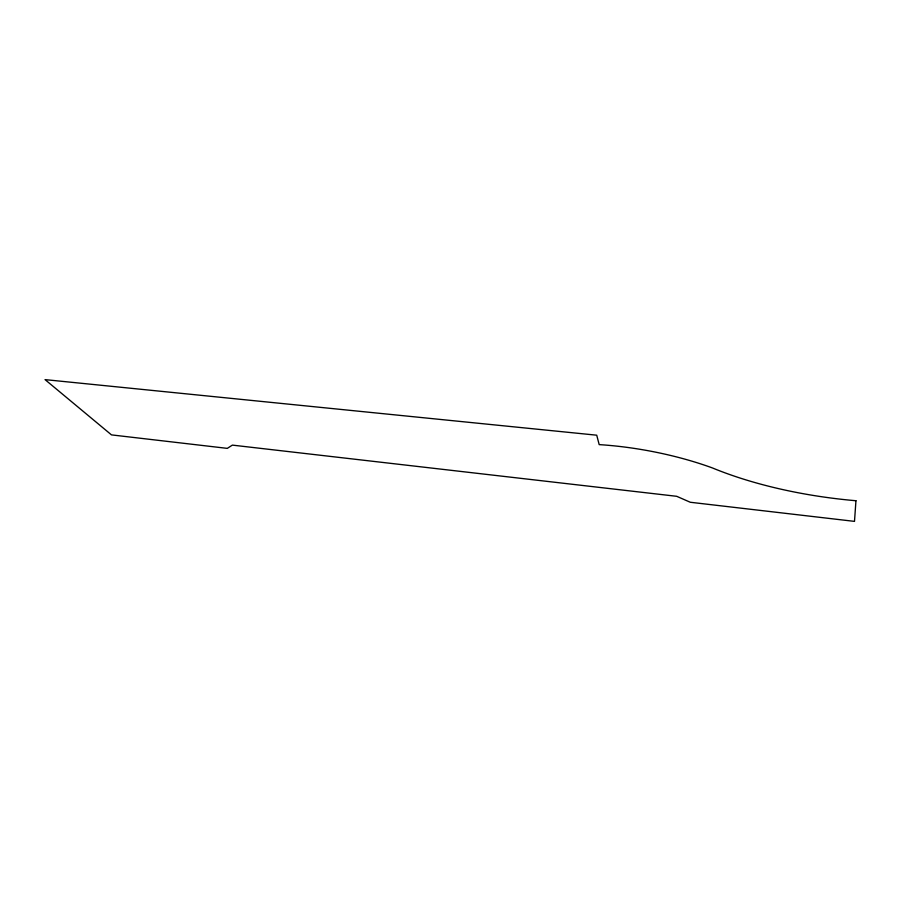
<?xml version="1.0" encoding="UTF-8"?>
<svg xmlns="http://www.w3.org/2000/svg" width="901" height="901" viewBox="0 0 901 901"><rect width="100%" height="100%" fill="white"/><g stroke="black" fill="none" stroke-linecap="round" stroke-linejoin="round"><path stroke-width="1.35" d="M855.95 500.731L854.497 521.375L690.29 502.262L676.696 496.305L232.379 445.117L227.3 448.371L111.487 434.89L45.05 379.625L596.721 435.194L599.188 444.621A147.009 49.454 10.4 0 1 712.398 467.934A234.801 94.988 5.4 0 0 855.95 500.731"/></g></svg>
